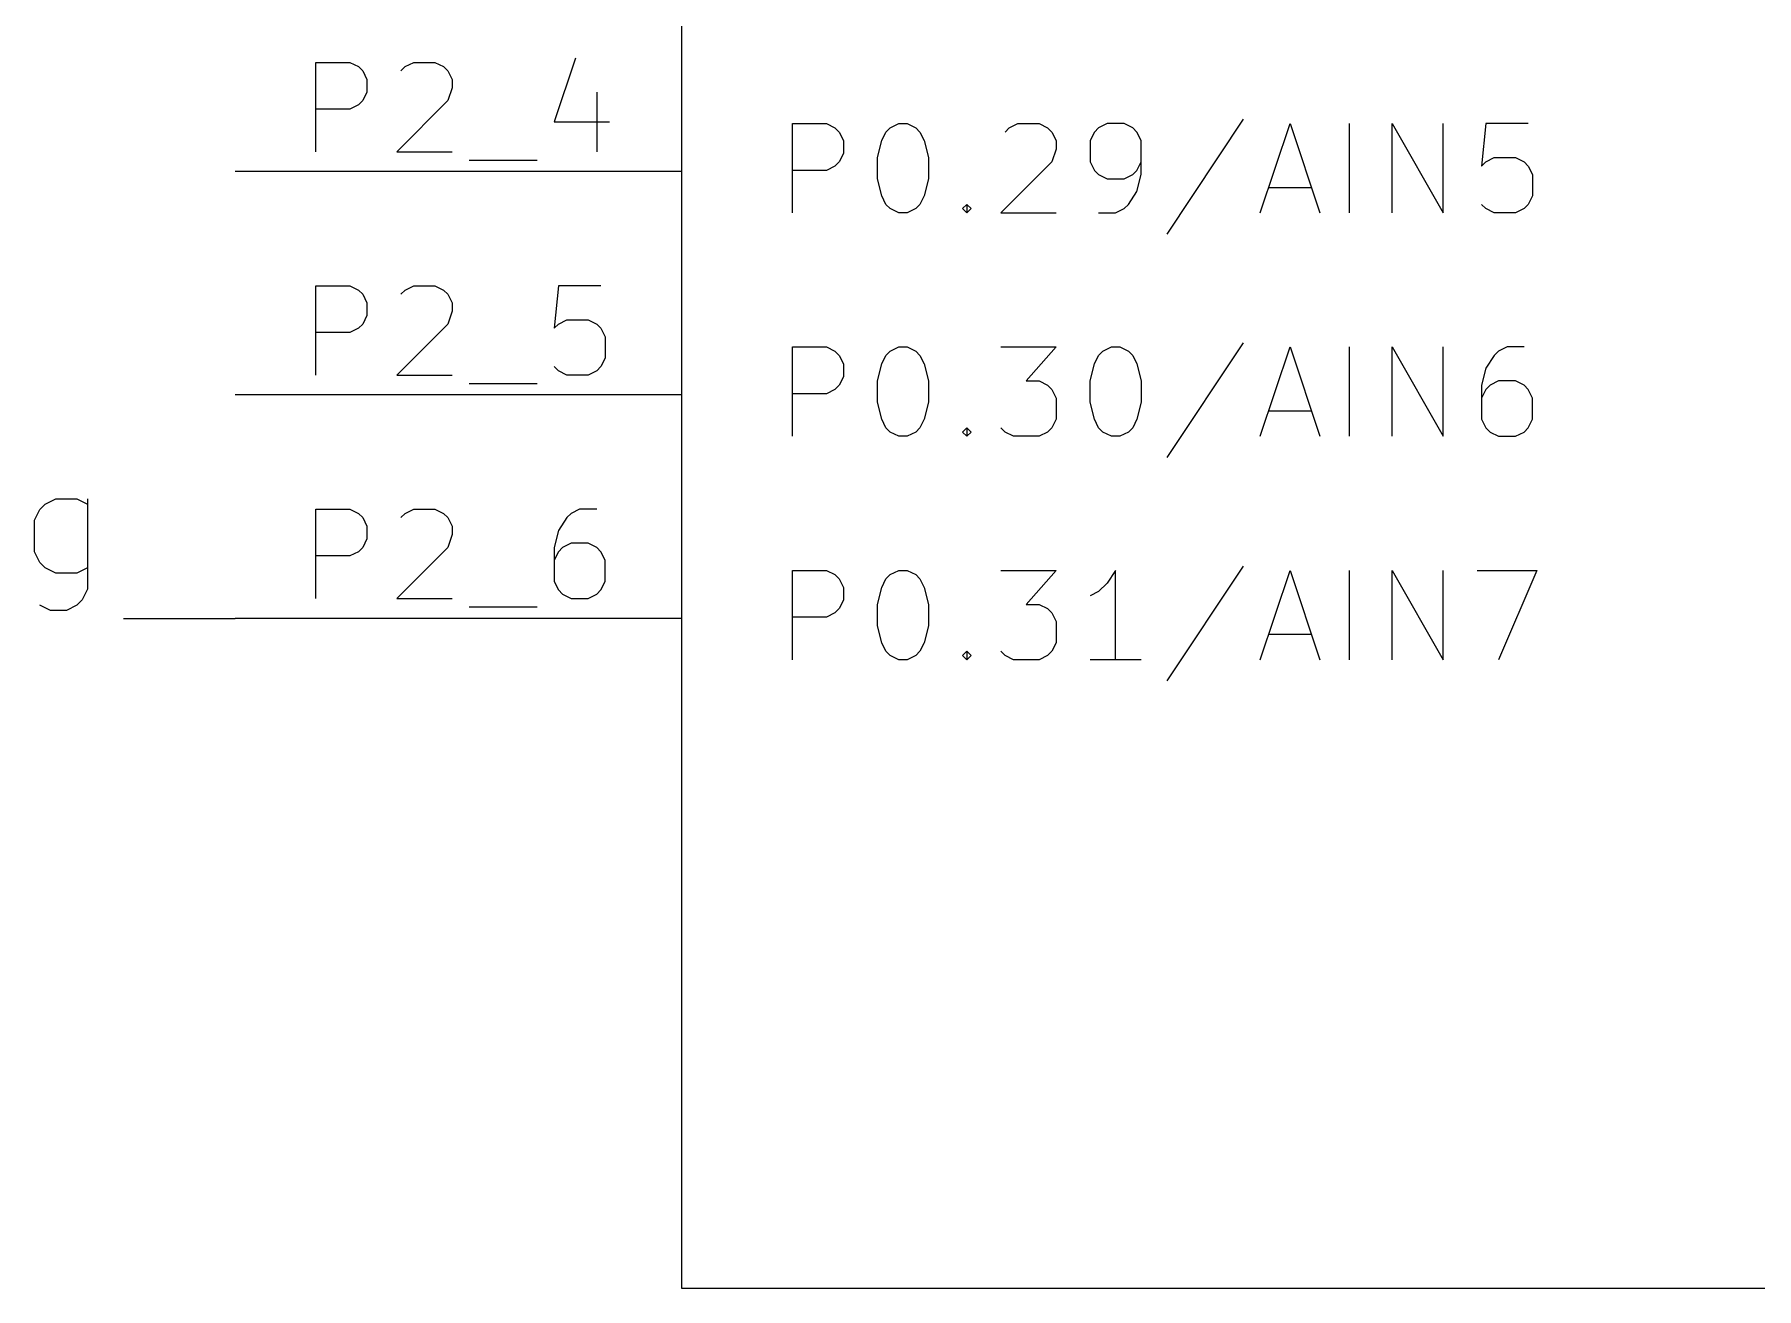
# Model space of a CAD drawing. Header units: inches. Extents: x 0.39 to 7.87, y -5.43 to -0.39.
# Drawn here: x 1.16 to 1.931, y -4.1 to -3.539 of the extents above; entities that cross this region are included whole.
import ezdxf

# ---------------------------------------------------------------- set-up
doc = ezdxf.new("R2010")
doc.units = ezdxf.units.IN
doc.header["$MEASUREMENT"] = 0
for name, color, linetype in [('GREENSIXTYFIVE', 129, 'CONTINUOUS'), ('LIGHTGREEN', 92, 'CONTINUOUS'), ('LIGHTRED', 12, 'CONTINUOUS'), ('RED', 14, 'CONTINUOUS'), ('REDSIX', 19, 'CONTINUOUS'), ('WHITE', 250, 'CONTINUOUS')]:
    doc.layers.add(name, color=color, linetype=linetype)

msp = doc.modelspace()

# ---------------------------------------------------------------- linework, layer by layer
at = {"layer": 'GREENSIXTYFIVE', "linetype": 'CONTINUOUS'}
for p, q in [((1.70143, -3.5766), (1.66714, -3.62803)), ((1.70143, -3.5766), (1.66714, -3.62803)), ((1.49952, -3.6185), (1.49952, -3.5785)), ((1.49952, -3.5785), (1.51476, -3.5785)), ((1.49952, -3.6185), (1.49952, -3.5785)), ((1.49952, -3.5785), (1.51476, -3.5785)), ((1.51476, -3.5785), (1.51857, -3.58041)), ((1.51476, -3.5785), (1.51857, -3.58041)), ((1.51857, -3.58041), (1.52047, -3.58231)), ((1.51857, -3.58041), (1.52047, -3.58231)), ((1.52047, -3.58231), (1.52238, -3.58613)), ((1.52047, -3.58231), (1.52238, -3.58613)), ((1.53952, -3.58613), (1.54143, -3.58231)), ((1.53952, -3.58613), (1.54143, -3.58231)), ((1.54143, -3.58231), (1.54333, -3.58041)), ((1.54143, -3.58231), (1.54333, -3.58041)), ((1.54333, -3.58041), (1.54714, -3.5785)), ((1.54333, -3.58041), (1.54714, -3.5785)), ((1.54714, -3.5785), (1.55095, -3.5785)), ((1.54714, -3.5785), (1.55095, -3.5785)), ((1.55095, -3.5785), (1.55476, -3.58041)), ((1.55095, -3.5785), (1.55476, -3.58041)), ((1.55476, -3.58041), (1.55667, -3.58231)), ((1.55476, -3.58041), (1.55667, -3.58231)), ((1.55667, -3.58231), (1.55857, -3.58613)), ((1.55667, -3.58231), (1.55857, -3.58613)), ((1.59476, -3.58231), (1.59667, -3.58041)), ((1.59476, -3.58231), (1.59667, -3.58041)), ((1.59667, -3.58041), (1.60047, -3.5785)), ((1.59667, -3.58041), (1.60047, -3.5785)), ((1.60047, -3.5785), (1.61, -3.5785)), ((1.60047, -3.5785), (1.61, -3.5785)), ((1.61, -3.5785), (1.61381, -3.58041)), ((1.61, -3.5785), (1.61381, -3.58041)), ((1.61381, -3.58041), (1.61571, -3.58231)), ((1.61381, -3.58041), (1.61571, -3.58231)), ((1.61571, -3.58231), (1.61761, -3.58613)), ((1.61571, -3.58231), (1.61761, -3.58613)), ((1.63476, -3.58231), (1.63285, -3.58613)), ((1.63476, -3.58231), (1.63285, -3.58613)), ((1.63666, -3.58041), (1.63476, -3.58231)), ((1.63666, -3.58041), (1.63476, -3.58231)), ((1.64047, -3.5785), (1.63666, -3.58041)), ((1.64047, -3.5785), (1.63666, -3.58041)), ((1.64809, -3.5785), (1.64047, -3.5785)), ((1.64809, -3.5785), (1.64047, -3.5785)), ((1.6519, -3.58041), (1.64809, -3.5785)), ((1.6519, -3.58041), (1.64809, -3.5785)), ((1.65381, -3.58231), (1.6519, -3.58041)), ((1.65381, -3.58231), (1.6519, -3.58041)), ((1.65571, -3.58613), (1.65381, -3.58231)), ((1.65571, -3.58613), (1.65381, -3.58231)), ((1.70904, -3.6185), (1.72238, -3.5785)), ((1.70904, -3.6185), (1.72238, -3.5785)), ((1.72238, -3.5785), (1.73571, -3.6185)), ((1.72238, -3.5785), (1.73571, -3.6185)), ((1.74905, -3.6185), (1.74905, -3.5785)), ((1.74905, -3.6185), (1.74905, -3.5785)), ((1.76809, -3.6185), (1.76809, -3.5785)), ((1.76809, -3.5785), (1.79095, -3.6185)), ((1.76809, -3.6185), (1.76809, -3.5785)), ((1.76809, -3.5785), (1.79095, -3.6185)), ((1.79095, -3.6185), (1.79095, -3.5785)), ((1.79095, -3.6185), (1.79095, -3.5785)), ((1.81, -3.5785), (1.80809, -3.59755)), ((1.81, -3.5785), (1.80809, -3.59755)), ((1.82905, -3.5785), (1.81, -3.5785)), ((1.82905, -3.5785), (1.81, -3.5785)), ((1.52238, -3.59184), (1.52047, -3.59565)), ((1.52238, -3.59184), (1.52047, -3.59565)), ((1.52238, -3.58613), (1.52238, -3.59184)), ((1.52238, -3.58613), (1.52238, -3.59184)), ((1.53762, -3.59374), (1.53952, -3.58613)), ((1.53762, -3.59374), (1.53952, -3.58613)), ((1.55857, -3.58613), (1.56047, -3.59374)), ((1.55857, -3.58613), (1.56047, -3.59374)), ((1.61761, -3.58993), (1.61571, -3.59565)), ((1.61761, -3.58993), (1.61571, -3.59565)), ((1.61761, -3.58613), (1.61761, -3.58993)), ((1.61761, -3.58613), (1.61761, -3.58993)), ((1.63285, -3.58613), (1.63285, -3.59565)), ((1.63285, -3.58613), (1.63285, -3.59565)), ((1.65571, -3.60136), (1.65571, -3.58613)), ((1.65571, -3.60136), (1.65571, -3.58613)), ((1.51476, -3.59946), (1.49952, -3.59946)), ((1.51476, -3.59946), (1.49952, -3.59946)), ((1.51857, -3.59755), (1.51476, -3.59946)), ((1.51857, -3.59755), (1.51476, -3.59946)), ((1.52047, -3.59565), (1.51857, -3.59755)), ((1.52047, -3.59565), (1.51857, -3.59755)), ((1.53762, -3.60327), (1.53762, -3.59374)), ((1.53762, -3.60327), (1.53762, -3.59374)), ((1.56047, -3.59374), (1.56047, -3.60327)), ((1.56047, -3.59374), (1.56047, -3.60327)), ((1.61571, -3.59565), (1.59285, -3.6185)), ((1.61571, -3.59565), (1.59285, -3.6185)), ((1.63285, -3.59565), (1.63476, -3.59946)), ((1.63285, -3.59565), (1.63476, -3.59946)), ((1.63476, -3.59946), (1.63666, -3.60136)), ((1.63476, -3.59946), (1.63666, -3.60136)), ((1.6519, -3.60136), (1.65381, -3.59946)), ((1.6519, -3.60136), (1.65381, -3.59946)), ((1.65381, -3.59946), (1.65571, -3.59565)), ((1.65381, -3.59946), (1.65571, -3.59565)), ((1.80809, -3.59755), (1.81, -3.59565)), ((1.80809, -3.59755), (1.81, -3.59565)), ((1.81, -3.59565), (1.81381, -3.59374)), ((1.81, -3.59565), (1.81381, -3.59374)), ((1.81381, -3.59374), (1.82333, -3.59374)), ((1.81381, -3.59374), (1.82333, -3.59374)), ((1.82333, -3.59374), (1.82714, -3.59565)), ((1.82333, -3.59374), (1.82714, -3.59565)), ((1.82714, -3.59565), (1.82905, -3.59755)), ((1.82714, -3.59565), (1.82905, -3.59755)), ((1.82905, -3.59755), (1.83095, -3.60136)), ((1.82905, -3.59755), (1.83095, -3.60136)), ((1.53952, -3.61089), (1.53762, -3.60327)), ((1.53952, -3.61089), (1.53762, -3.60327)), ((1.56047, -3.60327), (1.55857, -3.61089)), ((1.56047, -3.60327), (1.55857, -3.61089)), ((1.63666, -3.60136), (1.64047, -3.60327)), ((1.63666, -3.60136), (1.64047, -3.60327)), ((1.64047, -3.60327), (1.64809, -3.60327)), ((1.64047, -3.60327), (1.64809, -3.60327)), ((1.64809, -3.60327), (1.6519, -3.60136)), ((1.64809, -3.60327), (1.6519, -3.60136)), ((1.65381, -3.60898), (1.65571, -3.60136)), ((1.65381, -3.60898), (1.65571, -3.60136)), ((1.71285, -3.60707), (1.7319, -3.60707)), ((1.71285, -3.60707), (1.7319, -3.60707)), ((1.83095, -3.60136), (1.83095, -3.61089)), ((1.83095, -3.60136), (1.83095, -3.61089)), ((1.54143, -3.6147), (1.53952, -3.61089)), ((1.54143, -3.6147), (1.53952, -3.61089)), ((1.54333, -3.6166), (1.54143, -3.6147)), ((1.54333, -3.6166), (1.54143, -3.6147)), ((1.55667, -3.6147), (1.55476, -3.6166)), ((1.55667, -3.6147), (1.55476, -3.6166)), ((1.55857, -3.61089), (1.55667, -3.6147)), ((1.55857, -3.61089), (1.55667, -3.6147)), ((1.57571, -3.6166), (1.57762, -3.6147)), ((1.57571, -3.6166), (1.57762, -3.6147)), ((1.57762, -3.6147), (1.57952, -3.6166)), ((1.57762, -3.6147), (1.57762, -3.6185)), ((1.57762, -3.6147), (1.57952, -3.6166)), ((1.57762, -3.6147), (1.57762, -3.6185)), ((1.64809, -3.6166), (1.65, -3.6147)), ((1.64809, -3.6166), (1.65, -3.6147)), ((1.65, -3.6147), (1.65381, -3.60898)), ((1.65, -3.6147), (1.65381, -3.60898)), ((1.81, -3.6166), (1.80809, -3.6147)), ((1.81, -3.6166), (1.80809, -3.6147)), ((1.82905, -3.6147), (1.82714, -3.6166)), ((1.82905, -3.6147), (1.82714, -3.6166)), ((1.83095, -3.61089), (1.82905, -3.6147)), ((1.83095, -3.61089), (1.82905, -3.6147)), ((1.54714, -3.6185), (1.54333, -3.6166)), ((1.54714, -3.6185), (1.54333, -3.6166)), ((1.55095, -3.6185), (1.54714, -3.6185)), ((1.55095, -3.6185), (1.54714, -3.6185)), ((1.55476, -3.6166), (1.55095, -3.6185)), ((1.55476, -3.6166), (1.55095, -3.6185)), ((1.57762, -3.6185), (1.57571, -3.6166)), ((1.57762, -3.6185), (1.57571, -3.6166)), ((1.57952, -3.6166), (1.57762, -3.6185)), ((1.57952, -3.6166), (1.57762, -3.6185)), ((1.59285, -3.6185), (1.61761, -3.6185)), ((1.59285, -3.6185), (1.61761, -3.6185)), ((1.63666, -3.6185), (1.64428, -3.6185)), ((1.63666, -3.6185), (1.64428, -3.6185)), ((1.64428, -3.6185), (1.64809, -3.6166)), ((1.64428, -3.6185), (1.64809, -3.6166)), ((1.81381, -3.6185), (1.81, -3.6166)), ((1.81381, -3.6185), (1.81, -3.6166)), ((1.82333, -3.6185), (1.81381, -3.6185)), ((1.82333, -3.6185), (1.81381, -3.6185)), ((1.82714, -3.6166), (1.82333, -3.6185)), ((1.82714, -3.6166), (1.82333, -3.6185)), ((1.70143, -3.6766), (1.66714, -3.72803)), ((1.70143, -3.6766), (1.66714, -3.72803)), ((1.49952, -3.7185), (1.49952, -3.6785)), ((1.49952, -3.6785), (1.51476, -3.6785)), ((1.49952, -3.7185), (1.49952, -3.6785)), ((1.49952, -3.6785), (1.51476, -3.6785)), ((1.51476, -3.6785), (1.51857, -3.68041)), ((1.51476, -3.6785), (1.51857, -3.68041)), ((1.51857, -3.68041), (1.52047, -3.68231)), ((1.51857, -3.68041), (1.52047, -3.68231)), ((1.52047, -3.68231), (1.52238, -3.68613)), ((1.52047, -3.68231), (1.52238, -3.68613)), ((1.53952, -3.68613), (1.54143, -3.68231)), ((1.53952, -3.68613), (1.54143, -3.68231)), ((1.54143, -3.68231), (1.54333, -3.68041)), ((1.54143, -3.68231), (1.54333, -3.68041)), ((1.54333, -3.68041), (1.54714, -3.6785)), ((1.54333, -3.68041), (1.54714, -3.6785)), ((1.54714, -3.6785), (1.55095, -3.6785)), ((1.54714, -3.6785), (1.55095, -3.6785)), ((1.55095, -3.6785), (1.55476, -3.68041)), ((1.55095, -3.6785), (1.55476, -3.68041)), ((1.55476, -3.68041), (1.55667, -3.68231)), ((1.55476, -3.68041), (1.55667, -3.68231)), ((1.55667, -3.68231), (1.55857, -3.68613)), ((1.55667, -3.68231), (1.55857, -3.68613)), ((1.59285, -3.6785), (1.61761, -3.6785)), ((1.59285, -3.6785), (1.61761, -3.6785)), ((1.61761, -3.6785), (1.60428, -3.69374)), ((1.61761, -3.6785), (1.60428, -3.69374)), ((1.63476, -3.68613), (1.63666, -3.68231)), ((1.63476, -3.68613), (1.63666, -3.68231)), ((1.63666, -3.68231), (1.63857, -3.68041)), ((1.63666, -3.68231), (1.63857, -3.68041)), ((1.63857, -3.68041), (1.64238, -3.6785)), ((1.63857, -3.68041), (1.64238, -3.6785)), ((1.64238, -3.6785), (1.64619, -3.6785)), ((1.64238, -3.6785), (1.64619, -3.6785)), ((1.64619, -3.6785), (1.65, -3.68041)), ((1.64619, -3.6785), (1.65, -3.68041)), ((1.65, -3.68041), (1.6519, -3.68231)), ((1.65, -3.68041), (1.6519, -3.68231)), ((1.6519, -3.68231), (1.65381, -3.68613)), ((1.6519, -3.68231), (1.65381, -3.68613)), ((1.70904, -3.7185), (1.72238, -3.6785)), ((1.70904, -3.7185), (1.72238, -3.6785)), ((1.72238, -3.6785), (1.73571, -3.7185)), ((1.72238, -3.6785), (1.73571, -3.7185)), ((1.74905, -3.7185), (1.74905, -3.6785)), ((1.74905, -3.7185), (1.74905, -3.6785)), ((1.76809, -3.7185), (1.76809, -3.6785)), ((1.76809, -3.6785), (1.79095, -3.7185)), ((1.76809, -3.7185), (1.76809, -3.6785)), ((1.76809, -3.6785), (1.79095, -3.7185)), ((1.79095, -3.7185), (1.79095, -3.6785)), ((1.79095, -3.7185), (1.79095, -3.6785)), ((1.81381, -3.68231), (1.81, -3.68803)), ((1.81381, -3.68231), (1.81, -3.68803)), ((1.81571, -3.68041), (1.81381, -3.68231)), ((1.81571, -3.68041), (1.81381, -3.68231)), ((1.81952, -3.6785), (1.81571, -3.68041)), ((1.81952, -3.6785), (1.81571, -3.68041)), ((1.82714, -3.6785), (1.81952, -3.6785)), ((1.82714, -3.6785), (1.81952, -3.6785)), ((1.52238, -3.69184), (1.52047, -3.69565)), ((1.52238, -3.69184), (1.52047, -3.69565)), ((1.52238, -3.68613), (1.52238, -3.69184)), ((1.52238, -3.68613), (1.52238, -3.69184)), ((1.53762, -3.69374), (1.53952, -3.68613)), ((1.53762, -3.69374), (1.53952, -3.68613)), ((1.55857, -3.68613), (1.56047, -3.69374)), ((1.55857, -3.68613), (1.56047, -3.69374)), ((1.63285, -3.69374), (1.63476, -3.68613)), ((1.63285, -3.69374), (1.63476, -3.68613)), ((1.65381, -3.68613), (1.65571, -3.69374)), ((1.65381, -3.68613), (1.65571, -3.69374)), ((1.81, -3.68803), (1.80809, -3.69565)), ((1.81, -3.68803), (1.80809, -3.69565)), ((1.51476, -3.69946), (1.49952, -3.69946)), ((1.51476, -3.69946), (1.49952, -3.69946)), ((1.51857, -3.69755), (1.51476, -3.69946)), ((1.51857, -3.69755), (1.51476, -3.69946)), ((1.52047, -3.69565), (1.51857, -3.69755)), ((1.52047, -3.69565), (1.51857, -3.69755)), ((1.53762, -3.70327), (1.53762, -3.69374)), ((1.53762, -3.70327), (1.53762, -3.69374)), ((1.56047, -3.69374), (1.56047, -3.70327)), ((1.56047, -3.69374), (1.56047, -3.70327)), ((1.60428, -3.69374), (1.61, -3.69374)), ((1.60428, -3.69374), (1.61, -3.69374)), ((1.61, -3.69374), (1.61381, -3.69565)), ((1.61, -3.69374), (1.61381, -3.69565)), ((1.61381, -3.69565), (1.61571, -3.69755)), ((1.61381, -3.69565), (1.61571, -3.69755)), ((1.61571, -3.69755), (1.61761, -3.70136)), ((1.61571, -3.69755), (1.61761, -3.70136)), ((1.63285, -3.70327), (1.63285, -3.69374)), ((1.63285, -3.70327), (1.63285, -3.69374)), ((1.65571, -3.69374), (1.65571, -3.70327)), ((1.65571, -3.69374), (1.65571, -3.70327)), ((1.80809, -3.69565), (1.80809, -3.71089)), ((1.80809, -3.69565), (1.80809, -3.71089)), ((1.81, -3.69755), (1.80809, -3.70136)), ((1.81, -3.69755), (1.80809, -3.70136)), ((1.8119, -3.69565), (1.81, -3.69755)), ((1.8119, -3.69565), (1.81, -3.69755)), ((1.81571, -3.69374), (1.8119, -3.69565)), ((1.81571, -3.69374), (1.8119, -3.69565)), ((1.82333, -3.69374), (1.81571, -3.69374)), ((1.82333, -3.69374), (1.81571, -3.69374)), ((1.82714, -3.69565), (1.82333, -3.69374)), ((1.82714, -3.69565), (1.82333, -3.69374)), ((1.82905, -3.69755), (1.82714, -3.69565)), ((1.82905, -3.69755), (1.82714, -3.69565)), ((1.83095, -3.70136), (1.82905, -3.69755)), ((1.83095, -3.70136), (1.82905, -3.69755)), ((1.53952, -3.71089), (1.53762, -3.70327)), ((1.53952, -3.71089), (1.53762, -3.70327)), ((1.56047, -3.70327), (1.55857, -3.71089)), ((1.56047, -3.70327), (1.55857, -3.71089)), ((1.61761, -3.70136), (1.61761, -3.71089)), ((1.61761, -3.70136), (1.61761, -3.71089)), ((1.63476, -3.71089), (1.63285, -3.70327)), ((1.63476, -3.71089), (1.63285, -3.70327)), ((1.65571, -3.70327), (1.65381, -3.71089)), ((1.65571, -3.70327), (1.65381, -3.71089)), ((1.71285, -3.70707), (1.7319, -3.70707)), ((1.71285, -3.70707), (1.7319, -3.70707)), ((1.83095, -3.71089), (1.83095, -3.70136)), ((1.83095, -3.71089), (1.83095, -3.70136)), ((1.54143, -3.7147), (1.53952, -3.71089)), ((1.54143, -3.7147), (1.53952, -3.71089)), ((1.54333, -3.7166), (1.54143, -3.7147)), ((1.54333, -3.7166), (1.54143, -3.7147)), ((1.55667, -3.7147), (1.55476, -3.7166)), ((1.55667, -3.7147), (1.55476, -3.7166)), ((1.55857, -3.71089), (1.55667, -3.7147)), ((1.55857, -3.71089), (1.55667, -3.7147)), ((1.57571, -3.7166), (1.57762, -3.7147)), ((1.57571, -3.7166), (1.57762, -3.7147)), ((1.57762, -3.7147), (1.57952, -3.7166)), ((1.57762, -3.7147), (1.57762, -3.7185)), ((1.57762, -3.7147), (1.57952, -3.7166)), ((1.57762, -3.7147), (1.57762, -3.7185)), ((1.59476, -3.7166), (1.59285, -3.7147)), ((1.59476, -3.7166), (1.59285, -3.7147)), ((1.61571, -3.7147), (1.61381, -3.7166)), ((1.61571, -3.7147), (1.61381, -3.7166)), ((1.61761, -3.71089), (1.61571, -3.7147)), ((1.61761, -3.71089), (1.61571, -3.7147)), ((1.63666, -3.7147), (1.63476, -3.71089)), ((1.63666, -3.7147), (1.63476, -3.71089)), ((1.63857, -3.7166), (1.63666, -3.7147)), ((1.63857, -3.7166), (1.63666, -3.7147)), ((1.6519, -3.7147), (1.65, -3.7166)), ((1.6519, -3.7147), (1.65, -3.7166)), ((1.65381, -3.71089), (1.6519, -3.7147)), ((1.65381, -3.71089), (1.6519, -3.7147)), ((1.80809, -3.71089), (1.81, -3.7147)), ((1.80809, -3.71089), (1.81, -3.7147)), ((1.81, -3.7147), (1.8119, -3.7166)), ((1.81, -3.7147), (1.8119, -3.7166)), ((1.82714, -3.7166), (1.82905, -3.7147)), ((1.82714, -3.7166), (1.82905, -3.7147)), ((1.82905, -3.7147), (1.83095, -3.71089)), ((1.82905, -3.7147), (1.83095, -3.71089)), ((1.54714, -3.7185), (1.54333, -3.7166)), ((1.54714, -3.7185), (1.54333, -3.7166)), ((1.55095, -3.7185), (1.54714, -3.7185)), ((1.55095, -3.7185), (1.54714, -3.7185)), ((1.55476, -3.7166), (1.55095, -3.7185)), ((1.55476, -3.7166), (1.55095, -3.7185)), ((1.57762, -3.7185), (1.57571, -3.7166)), ((1.57762, -3.7185), (1.57571, -3.7166)), ((1.57952, -3.7166), (1.57762, -3.7185)), ((1.57952, -3.7166), (1.57762, -3.7185)), ((1.59857, -3.7185), (1.59476, -3.7166)), ((1.59857, -3.7185), (1.59476, -3.7166)), ((1.61, -3.7185), (1.59857, -3.7185)), ((1.61, -3.7185), (1.59857, -3.7185)), ((1.61381, -3.7166), (1.61, -3.7185)), ((1.61381, -3.7166), (1.61, -3.7185)), ((1.64238, -3.7185), (1.63857, -3.7166)), ((1.64238, -3.7185), (1.63857, -3.7166)), ((1.64619, -3.7185), (1.64238, -3.7185)), ((1.64619, -3.7185), (1.64238, -3.7185)), ((1.65, -3.7166), (1.64619, -3.7185)), ((1.65, -3.7166), (1.64619, -3.7185)), ((1.8119, -3.7166), (1.81571, -3.7185)), ((1.8119, -3.7166), (1.81571, -3.7185)), ((1.81571, -3.7185), (1.82333, -3.7185)), ((1.81571, -3.7185), (1.82333, -3.7185)), ((1.82333, -3.7185), (1.82714, -3.7166)), ((1.82333, -3.7185), (1.82714, -3.7166)), ((1.70143, -3.7766), (1.66714, -3.82803)), ((1.70143, -3.7766), (1.66714, -3.82803)), ((1.49952, -3.8185), (1.49952, -3.7785)), ((1.49952, -3.7785), (1.51476, -3.7785)), ((1.49952, -3.8185), (1.49952, -3.7785)), ((1.49952, -3.7785), (1.51476, -3.7785)), ((1.51476, -3.7785), (1.51857, -3.78041)), ((1.51476, -3.7785), (1.51857, -3.78041)), ((1.51857, -3.78041), (1.52047, -3.78231)), ((1.51857, -3.78041), (1.52047, -3.78231)), ((1.52047, -3.78231), (1.52238, -3.78613)), ((1.52047, -3.78231), (1.52238, -3.78613)), ((1.53952, -3.78613), (1.54143, -3.78231)), ((1.53952, -3.78613), (1.54143, -3.78231)), ((1.54143, -3.78231), (1.54333, -3.78041)), ((1.54143, -3.78231), (1.54333, -3.78041)), ((1.54333, -3.78041), (1.54714, -3.7785)), ((1.54333, -3.78041), (1.54714, -3.7785)), ((1.54714, -3.7785), (1.55095, -3.7785)), ((1.54714, -3.7785), (1.55095, -3.7785)), ((1.55095, -3.7785), (1.55476, -3.78041)), ((1.55095, -3.7785), (1.55476, -3.78041)), ((1.55476, -3.78041), (1.55667, -3.78231)), ((1.55476, -3.78041), (1.55667, -3.78231)), ((1.55667, -3.78231), (1.55857, -3.78613)), ((1.55667, -3.78231), (1.55857, -3.78613)), ((1.59285, -3.7785), (1.61761, -3.7785)), ((1.59285, -3.7785), (1.61761, -3.7785)), ((1.61761, -3.7785), (1.60428, -3.79374)), ((1.61761, -3.7785), (1.60428, -3.79374)), ((1.64047, -3.78422), (1.63666, -3.78803)), ((1.64047, -3.78422), (1.63666, -3.78803)), ((1.64428, -3.7785), (1.64047, -3.78422)), ((1.64428, -3.7785), (1.64047, -3.78422)), ((1.64428, -3.8185), (1.64428, -3.7785)), ((1.64428, -3.8185), (1.64428, -3.7785)), ((1.70904, -3.8185), (1.72238, -3.7785)), ((1.70904, -3.8185), (1.72238, -3.7785)), ((1.72238, -3.7785), (1.73571, -3.8185)), ((1.72238, -3.7785), (1.73571, -3.8185)), ((1.74905, -3.8185), (1.74905, -3.7785)), ((1.74905, -3.8185), (1.74905, -3.7785)), ((1.76809, -3.8185), (1.76809, -3.7785)), ((1.76809, -3.7785), (1.79095, -3.8185)), ((1.76809, -3.8185), (1.76809, -3.7785)), ((1.76809, -3.7785), (1.79095, -3.8185)), ((1.79095, -3.8185), (1.79095, -3.7785)), ((1.79095, -3.8185), (1.79095, -3.7785)), ((1.80619, -3.7785), (1.83285, -3.7785)), ((1.80619, -3.7785), (1.83285, -3.7785)), ((1.83285, -3.7785), (1.81571, -3.8185)), ((1.83285, -3.7785), (1.81571, -3.8185)), ((1.52238, -3.79184), (1.52047, -3.79565)), ((1.52238, -3.79184), (1.52047, -3.79565)), ((1.52238, -3.78613), (1.52238, -3.79184)), ((1.52238, -3.78613), (1.52238, -3.79184)), ((1.53762, -3.79374), (1.53952, -3.78613)), ((1.53762, -3.79374), (1.53952, -3.78613)), ((1.55857, -3.78613), (1.56047, -3.79374)), ((1.55857, -3.78613), (1.56047, -3.79374)), ((1.63666, -3.78803), (1.63285, -3.78993)), ((1.63666, -3.78803), (1.63285, -3.78993)), ((1.51476, -3.79946), (1.49952, -3.79946)), ((1.51476, -3.79946), (1.49952, -3.79946)), ((1.51857, -3.79755), (1.51476, -3.79946)), ((1.51857, -3.79755), (1.51476, -3.79946)), ((1.52047, -3.79565), (1.51857, -3.79755)), ((1.52047, -3.79565), (1.51857, -3.79755)), ((1.53762, -3.80327), (1.53762, -3.79374)), ((1.53762, -3.80327), (1.53762, -3.79374)), ((1.56047, -3.79374), (1.56047, -3.80327)), ((1.56047, -3.79374), (1.56047, -3.80327)), ((1.60428, -3.79374), (1.61, -3.79374)), ((1.60428, -3.79374), (1.61, -3.79374)), ((1.61, -3.79374), (1.61381, -3.79565)), ((1.61, -3.79374), (1.61381, -3.79565)), ((1.61381, -3.79565), (1.61571, -3.79755)), ((1.61381, -3.79565), (1.61571, -3.79755)), ((1.61571, -3.79755), (1.61761, -3.80136)), ((1.61571, -3.79755), (1.61761, -3.80136)), ((1.53952, -3.81089), (1.53762, -3.80327)), ((1.53952, -3.81089), (1.53762, -3.80327)), ((1.56047, -3.80327), (1.55857, -3.81089)), ((1.56047, -3.80327), (1.55857, -3.81089)), ((1.61761, -3.80136), (1.61761, -3.81089)), ((1.61761, -3.80136), (1.61761, -3.81089)), ((1.71285, -3.80707), (1.7319, -3.80707)), ((1.71285, -3.80707), (1.7319, -3.80707)), ((1.54143, -3.8147), (1.53952, -3.81089)), ((1.54143, -3.8147), (1.53952, -3.81089)), ((1.54333, -3.8166), (1.54143, -3.8147)), ((1.54333, -3.8166), (1.54143, -3.8147)), ((1.54714, -3.8185), (1.54333, -3.8166)), ((1.54714, -3.8185), (1.54333, -3.8166)), ((1.55476, -3.8166), (1.55095, -3.8185)), ((1.55476, -3.8166), (1.55095, -3.8185)), ((1.55667, -3.8147), (1.55476, -3.8166)), ((1.55667, -3.8147), (1.55476, -3.8166)), ((1.55857, -3.81089), (1.55667, -3.8147)), ((1.55857, -3.81089), (1.55667, -3.8147)), ((1.57571, -3.8166), (1.57762, -3.8147)), ((1.57571, -3.8166), (1.57762, -3.8147)), ((1.57762, -3.8185), (1.57571, -3.8166)), ((1.57762, -3.8185), (1.57571, -3.8166)), ((1.57762, -3.8147), (1.57952, -3.8166)), ((1.57762, -3.8147), (1.57762, -3.8185)), ((1.57762, -3.8147), (1.57952, -3.8166)), ((1.57762, -3.8147), (1.57762, -3.8185)), ((1.57952, -3.8166), (1.57762, -3.8185)), ((1.57952, -3.8166), (1.57762, -3.8185)), ((1.59476, -3.8166), (1.59285, -3.8147)), ((1.59476, -3.8166), (1.59285, -3.8147)), ((1.59857, -3.8185), (1.59476, -3.8166)), ((1.59857, -3.8185), (1.59476, -3.8166)), ((1.61381, -3.8166), (1.61, -3.8185)), ((1.61381, -3.8166), (1.61, -3.8185)), ((1.61571, -3.8147), (1.61381, -3.8166)), ((1.61571, -3.8147), (1.61381, -3.8166)), ((1.61761, -3.81089), (1.61571, -3.8147)), ((1.61761, -3.81089), (1.61571, -3.8147)), ((1.55095, -3.8185), (1.54714, -3.8185)), ((1.55095, -3.8185), (1.54714, -3.8185)), ((1.61, -3.8185), (1.59857, -3.8185)), ((1.61, -3.8185), (1.59857, -3.8185)), ((1.65571, -3.8185), (1.63285, -3.8185)), ((1.65571, -3.8185), (1.63285, -3.8185))]:
    msp.add_line(p, q, dxfattribs=at)
at = {"layer": 'LIGHTGREEN', "linetype": 'CONTINUOUS'}
msp.add_line((1.2, -3.8), (1.25, -3.8), dxfattribs=at)
at = {"layer": 'LIGHTRED', "linetype": 'CONTINUOUS'}
for p, q in [((1.28619, -3.5911), (1.28619, -3.5511)), ((1.28619, -3.5511), (1.30143, -3.5511)), ((1.28619, -3.5911), (1.28619, -3.5511)), ((1.28619, -3.5511), (1.30143, -3.5511)), ((1.30143, -3.5511), (1.30524, -3.55301)), ((1.30143, -3.5511), (1.30524, -3.55301)), ((1.30524, -3.55301), (1.30714, -3.55491)), ((1.30524, -3.55301), (1.30714, -3.55491)), ((1.32429, -3.55491), (1.32619, -3.55301)), ((1.32429, -3.55491), (1.32619, -3.55301)), ((1.32619, -3.55301), (1.33, -3.5511)), ((1.32619, -3.55301), (1.33, -3.5511)), ((1.33, -3.5511), (1.33952, -3.5511)), ((1.33, -3.5511), (1.33952, -3.5511)), ((1.33952, -3.5511), (1.34333, -3.55301)), ((1.33952, -3.5511), (1.34333, -3.55301)), ((1.34333, -3.55301), (1.34524, -3.55491)), ((1.34333, -3.55301), (1.34524, -3.55491)), ((1.40238, -3.5492), (1.39286, -3.57777)), ((1.40238, -3.5492), (1.39286, -3.57777)), ((1.30714, -3.55491), (1.30905, -3.55872)), ((1.30714, -3.55491), (1.30905, -3.55872)), ((1.30905, -3.55872), (1.30905, -3.56444)), ((1.30905, -3.55872), (1.30905, -3.56444)), ((1.34524, -3.55491), (1.34714, -3.55872)), ((1.34524, -3.55491), (1.34714, -3.55872)), ((1.34714, -3.55872), (1.34714, -3.56253)), ((1.34714, -3.55872), (1.34714, -3.56253)), ((1.30714, -3.56825), (1.30524, -3.57015)), ((1.30714, -3.56825), (1.30524, -3.57015)), ((1.30905, -3.56444), (1.30714, -3.56825)), ((1.30905, -3.56444), (1.30714, -3.56825)), ((1.34524, -3.56825), (1.32238, -3.5911)), ((1.34524, -3.56825), (1.32238, -3.5911)), ((1.34714, -3.56253), (1.34524, -3.56825)), ((1.34714, -3.56253), (1.34524, -3.56825)), ((1.41191, -3.56444), (1.41191, -3.5911)), ((1.41191, -3.56444), (1.41191, -3.5911)), ((1.30143, -3.57206), (1.28619, -3.57206)), ((1.30143, -3.57206), (1.28619, -3.57206)), ((1.30524, -3.57015), (1.30143, -3.57206)), ((1.30524, -3.57015), (1.30143, -3.57206)), ((1.39286, -3.57777), (1.41762, -3.57777)), ((1.39286, -3.57777), (1.41762, -3.57777)), ((1.32238, -3.5911), (1.34714, -3.5911)), ((1.32238, -3.5911), (1.34714, -3.5911)), ((1.35476, -3.59491), (1.38524, -3.59491)), ((1.35476, -3.59491), (1.38524, -3.59491)), ((1.28619, -3.6911), (1.28619, -3.6511)), ((1.28619, -3.6511), (1.30143, -3.6511)), ((1.28619, -3.6911), (1.28619, -3.6511)), ((1.28619, -3.6511), (1.30143, -3.6511)), ((1.30143, -3.6511), (1.30524, -3.65301)), ((1.30143, -3.6511), (1.30524, -3.65301)), ((1.30524, -3.65301), (1.30714, -3.65491)), ((1.30524, -3.65301), (1.30714, -3.65491)), ((1.32429, -3.65491), (1.32619, -3.65301)), ((1.32429, -3.65491), (1.32619, -3.65301)), ((1.32619, -3.65301), (1.33, -3.6511)), ((1.32619, -3.65301), (1.33, -3.6511)), ((1.33, -3.6511), (1.33952, -3.6511)), ((1.33, -3.6511), (1.33952, -3.6511)), ((1.33952, -3.6511), (1.34333, -3.65301)), ((1.33952, -3.6511), (1.34333, -3.65301)), ((1.34333, -3.65301), (1.34524, -3.65491)), ((1.34333, -3.65301), (1.34524, -3.65491)), ((1.39476, -3.6511), (1.39286, -3.67015)), ((1.39476, -3.6511), (1.39286, -3.67015)), ((1.41381, -3.6511), (1.39476, -3.6511)), ((1.41381, -3.6511), (1.39476, -3.6511)), ((1.30714, -3.65491), (1.30905, -3.65872)), ((1.30714, -3.65491), (1.30905, -3.65872)), ((1.30905, -3.65872), (1.30905, -3.66444)), ((1.30905, -3.65872), (1.30905, -3.66444)), ((1.34524, -3.65491), (1.34714, -3.65872)), ((1.34524, -3.65491), (1.34714, -3.65872)), ((1.34714, -3.66253), (1.34524, -3.66825)), ((1.34714, -3.66253), (1.34524, -3.66825)), ((1.34714, -3.65872), (1.34714, -3.66253)), ((1.34714, -3.65872), (1.34714, -3.66253)), ((1.30524, -3.67015), (1.30143, -3.67206)), ((1.30524, -3.67015), (1.30143, -3.67206)), ((1.30714, -3.66825), (1.30524, -3.67015)), ((1.30714, -3.66825), (1.30524, -3.67015)), ((1.30905, -3.66444), (1.30714, -3.66825)), ((1.30905, -3.66444), (1.30714, -3.66825)), ((1.34524, -3.66825), (1.32238, -3.6911)), ((1.34524, -3.66825), (1.32238, -3.6911)), ((1.39286, -3.67015), (1.39476, -3.66825)), ((1.39286, -3.67015), (1.39476, -3.66825)), ((1.39476, -3.66825), (1.39857, -3.66634)), ((1.39476, -3.66825), (1.39857, -3.66634)), ((1.39857, -3.66634), (1.40809, -3.66634)), ((1.39857, -3.66634), (1.40809, -3.66634)), ((1.40809, -3.66634), (1.41191, -3.66825)), ((1.40809, -3.66634), (1.41191, -3.66825)), ((1.41191, -3.66825), (1.41381, -3.67015)), ((1.41191, -3.66825), (1.41381, -3.67015)), ((1.41381, -3.67015), (1.41571, -3.67396)), ((1.41381, -3.67015), (1.41571, -3.67396)), ((1.30143, -3.67206), (1.28619, -3.67206)), ((1.30143, -3.67206), (1.28619, -3.67206)), ((1.41571, -3.67396), (1.41571, -3.68348)), ((1.41571, -3.67396), (1.41571, -3.68348)), ((1.41571, -3.68348), (1.41381, -3.6873)), ((1.41571, -3.68348), (1.41381, -3.6873)), ((1.32238, -3.6911), (1.34714, -3.6911)), ((1.32238, -3.6911), (1.34714, -3.6911)), ((1.39476, -3.6892), (1.39286, -3.6873)), ((1.39476, -3.6892), (1.39286, -3.6873)), ((1.39857, -3.6911), (1.39476, -3.6892)), ((1.39857, -3.6911), (1.39476, -3.6892)), ((1.40809, -3.6911), (1.39857, -3.6911)), ((1.40809, -3.6911), (1.39857, -3.6911)), ((1.41191, -3.6892), (1.40809, -3.6911)), ((1.41191, -3.6892), (1.40809, -3.6911)), ((1.41381, -3.6873), (1.41191, -3.6892)), ((1.41381, -3.6873), (1.41191, -3.6892)), ((1.35476, -3.69491), (1.38524, -3.69491)), ((1.35476, -3.69491), (1.38524, -3.69491)), ((1.28619, -3.7911), (1.28619, -3.7511)), ((1.28619, -3.7511), (1.30143, -3.7511)), ((1.28619, -3.7911), (1.28619, -3.7511)), ((1.28619, -3.7511), (1.30143, -3.7511)), ((1.30143, -3.7511), (1.30524, -3.75301)), ((1.30143, -3.7511), (1.30524, -3.75301)), ((1.30524, -3.75301), (1.30714, -3.75491)), ((1.30524, -3.75301), (1.30714, -3.75491)), ((1.30714, -3.75491), (1.30905, -3.75872)), ((1.30714, -3.75491), (1.30905, -3.75872)), ((1.32429, -3.75491), (1.32619, -3.75301)), ((1.32429, -3.75491), (1.32619, -3.75301)), ((1.32619, -3.75301), (1.33, -3.7511)), ((1.32619, -3.75301), (1.33, -3.7511)), ((1.33, -3.7511), (1.33952, -3.7511)), ((1.33, -3.7511), (1.33952, -3.7511)), ((1.33952, -3.7511), (1.34333, -3.75301)), ((1.33952, -3.7511), (1.34333, -3.75301)), ((1.34333, -3.75301), (1.34524, -3.75491)), ((1.34333, -3.75301), (1.34524, -3.75491)), ((1.34524, -3.75491), (1.34714, -3.75872)), ((1.34524, -3.75491), (1.34714, -3.75872)), ((1.39857, -3.75491), (1.39476, -3.76063)), ((1.39857, -3.75491), (1.39476, -3.76063)), ((1.40048, -3.75301), (1.39857, -3.75491)), ((1.40048, -3.75301), (1.39857, -3.75491)), ((1.40429, -3.7511), (1.40048, -3.75301)), ((1.40429, -3.7511), (1.40048, -3.75301)), ((1.41191, -3.7511), (1.40429, -3.7511)), ((1.41191, -3.7511), (1.40429, -3.7511)), ((1.30905, -3.75872), (1.30905, -3.76444)), ((1.30905, -3.75872), (1.30905, -3.76444)), ((1.34714, -3.76253), (1.34524, -3.76825)), ((1.34714, -3.76253), (1.34524, -3.76825)), ((1.34714, -3.75872), (1.34714, -3.76253)), ((1.34714, -3.75872), (1.34714, -3.76253)), ((1.39476, -3.76063), (1.39286, -3.76825)), ((1.39476, -3.76063), (1.39286, -3.76825)), ((1.30524, -3.77015), (1.30143, -3.77206)), ((1.30524, -3.77015), (1.30143, -3.77206)), ((1.30714, -3.76825), (1.30524, -3.77015)), ((1.30714, -3.76825), (1.30524, -3.77015)), ((1.30905, -3.76444), (1.30714, -3.76825)), ((1.30905, -3.76444), (1.30714, -3.76825)), ((1.34524, -3.76825), (1.32238, -3.7911)), ((1.34524, -3.76825), (1.32238, -3.7911)), ((1.39286, -3.76825), (1.39286, -3.78348)), ((1.39286, -3.76825), (1.39286, -3.78348)), ((1.39476, -3.77015), (1.39286, -3.77396)), ((1.39476, -3.77015), (1.39286, -3.77396)), ((1.39667, -3.76825), (1.39476, -3.77015)), ((1.39667, -3.76825), (1.39476, -3.77015)), ((1.40048, -3.76634), (1.39667, -3.76825)), ((1.40048, -3.76634), (1.39667, -3.76825)), ((1.40809, -3.76634), (1.40048, -3.76634)), ((1.40809, -3.76634), (1.40048, -3.76634)), ((1.41191, -3.76825), (1.40809, -3.76634)), ((1.41191, -3.76825), (1.40809, -3.76634)), ((1.41381, -3.77015), (1.41191, -3.76825)), ((1.41381, -3.77015), (1.41191, -3.76825)), ((1.41571, -3.77396), (1.41381, -3.77015)), ((1.41571, -3.77396), (1.41381, -3.77015)), ((1.30143, -3.77206), (1.28619, -3.77206)), ((1.30143, -3.77206), (1.28619, -3.77206)), ((1.41571, -3.78348), (1.41571, -3.77396)), ((1.41571, -3.78348), (1.41571, -3.77396)), ((1.39286, -3.78348), (1.39476, -3.7873)), ((1.39286, -3.78348), (1.39476, -3.7873)), ((1.41381, -3.7873), (1.41571, -3.78348)), ((1.41381, -3.7873), (1.41571, -3.78348)), ((1.32238, -3.7911), (1.34714, -3.7911)), ((1.32238, -3.7911), (1.34714, -3.7911)), ((1.39476, -3.7873), (1.39667, -3.7892)), ((1.39476, -3.7873), (1.39667, -3.7892)), ((1.39667, -3.7892), (1.40048, -3.7911)), ((1.39667, -3.7892), (1.40048, -3.7911)), ((1.40048, -3.7911), (1.40809, -3.7911)), ((1.40048, -3.7911), (1.40809, -3.7911)), ((1.40809, -3.7911), (1.41191, -3.7892)), ((1.40809, -3.7911), (1.41191, -3.7892)), ((1.41191, -3.7892), (1.41381, -3.7873)), ((1.41191, -3.7892), (1.41381, -3.7873)), ((1.35476, -3.79491), (1.38524, -3.79491)), ((1.35476, -3.79491), (1.38524, -3.79491))]:
    msp.add_line(p, q, dxfattribs=at)
at = {"layer": 'RED', "linetype": 'CONTINUOUS'}
for p, q in [((1.45, -4.1), (1.45, -1.7)), ((1.45, -3.6), (1.25, -3.6)), ((1.45, -3.6), (1.25, -3.6)), ((1.45, -3.7), (1.25, -3.7)), ((1.45, -3.7), (1.25, -3.7)), ((1.45, -3.8), (1.25, -3.8)), ((1.45, -3.8), (1.25, -3.8)), ((2.45, -4.1), (1.45, -4.1))]:
    msp.add_line(p, q, dxfattribs=at)
at = {"layer": 'REDSIX', "linetype": 'CONTINUOUS'}
for p, q in [((1.16494, -3.74885), (1.1697, -3.74647)), ((1.1697, -3.74647), (1.17922, -3.74647)), ((1.17922, -3.74647), (1.18398, -3.74885)), ((1.18398, -3.74647), (1.18398, -3.78694)), ((1.16018, -3.75599), (1.16256, -3.75123)), ((1.16256, -3.75123), (1.16494, -3.74885)), ((1.16018, -3.77028), (1.16018, -3.75599)), ((1.16256, -3.77504), (1.16018, -3.77028)), ((1.16494, -3.77742), (1.16256, -3.77504)), ((1.1697, -3.7798), (1.16494, -3.77742)), ((1.18398, -3.77742), (1.17922, -3.7798)), ((1.17922, -3.7798), (1.1697, -3.7798)), ((1.1816, -3.7917), (1.17922, -3.79409)), ((1.18398, -3.78694), (1.1816, -3.7917)), ((1.16732, -3.79647), (1.16256, -3.79409)), ((1.17446, -3.79647), (1.16732, -3.79647)), ((1.17922, -3.79409), (1.17446, -3.79647))]:
    msp.add_line(p, q, dxfattribs=at)
at = {"layer": 'WHITE', "linetype": 'CONTINUOUS'}
for p, q in [((1.45, -4.1), (1.45, -1.7)), ((2.45, -4.1), (1.45, -4.1))]:
    msp.add_line(p, q, dxfattribs=at)

doc.saveas('drawing.dxf')
